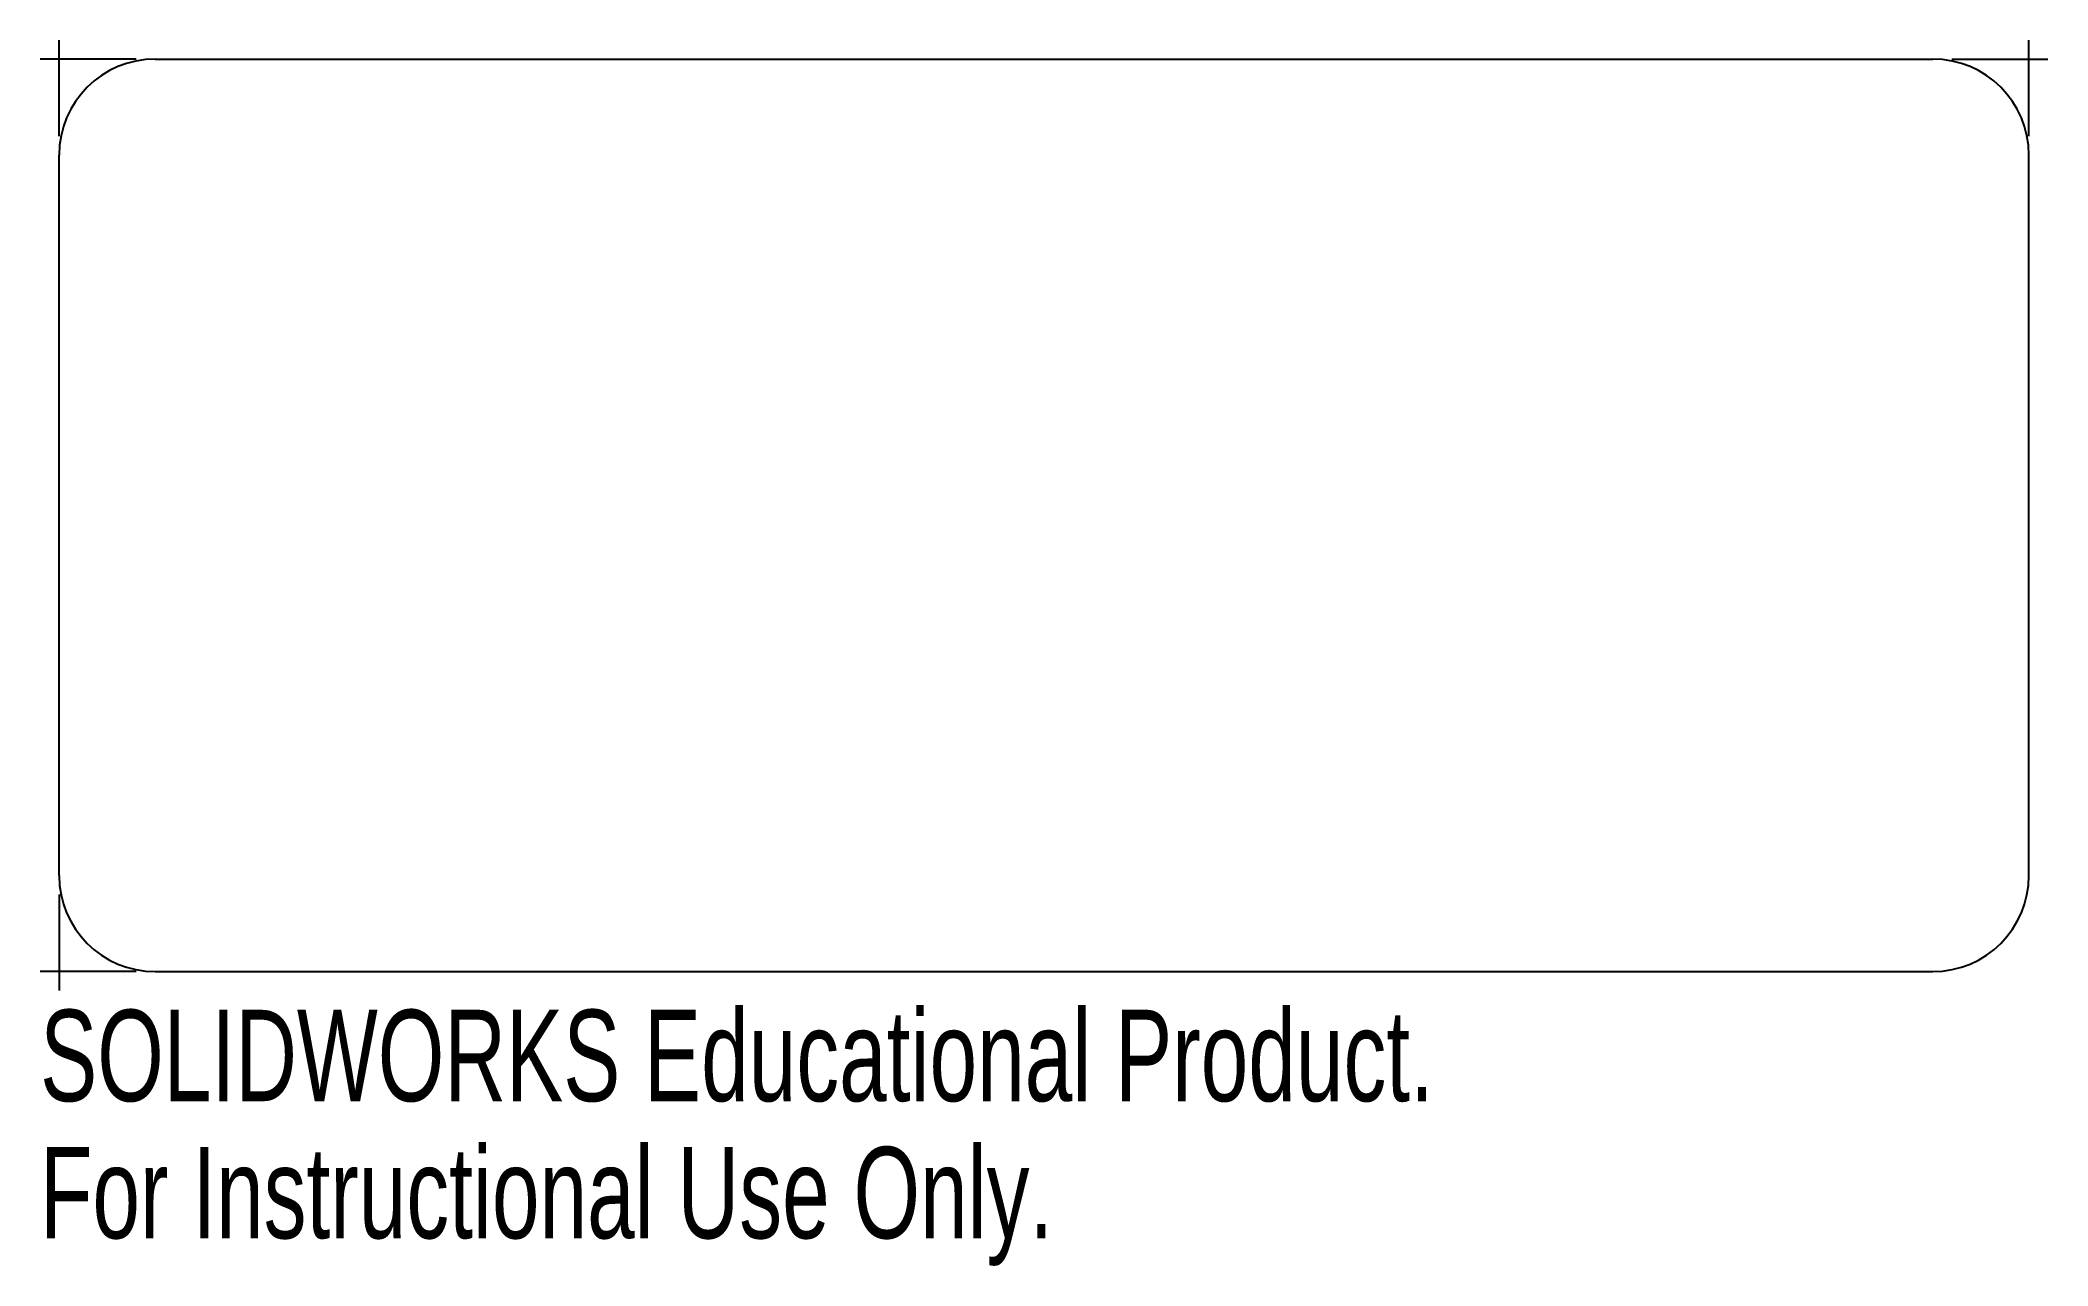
# Paper-space layout '_Top' of a CAD drawing. Header units: inches. Extents: x -0.04 to 4.14, y -0.61 to 1.94.
import ezdxf

# ---------------------------------------------------------------- set-up
doc = ezdxf.new("R2010")
doc.units = ezdxf.units.IN
doc.header["$MEASUREMENT"] = 0
doc.styles.add('SLDTEXTSTYLE0', font='TXT', dxfattribs={"width": 0.7})

psp = doc.layouts.new('_Top')

# ---------------------------------------------------------------- linework, layer by layer
at = {"color": 7, "linetype": 'Continuous'}
for p, q in [((0, 1.7394), (0, 1.9394)), ((4.1, 1.7394), (4.1, 1.9394)), ((0.1606, 1.9), (-0.0394, 1.9)), ((0.2, 1.9), (3.9, 1.9)), ((3.9394, 1.9), (4.1394, 1.9)), ((0, 0.2), (0, 1.7)), ((4.1, 0.2), (4.1, 1.7)), ((0, 0.1606), (0, -0.0394)), ((0.1606, 0), (-0.0394, 0)), ((0.2, 0), (3.9, 0))]:
    psp.add_line(p, q, dxfattribs=at)
for centre, start, end in [((0.2, 1.7), 90, 180), ((3.9, 1.7), 0, 90), ((0.2, 0.2), 180, 270), ((3.9, 0.2), 270, 0)]:
    psp.add_arc(centre, 0.2, start, end, dxfattribs=at)

# ---------------------------------------------------------------- texts
at = {"color": 7, "linetype": 'Continuous', "char_height": 0.1903, "attachment_point": 1, "style": 'SLDTEXTSTYLE0'}
for s, insert in [('SOLIDWORKS Educational Product.', (-0.0394, -0.0795)), ('For Instructional Use Only.', (-0.0394, -0.365))]:
    psp.add_mtext(s, dxfattribs=dict(at, insert=insert))

doc.saveas('drawing.dxf')
